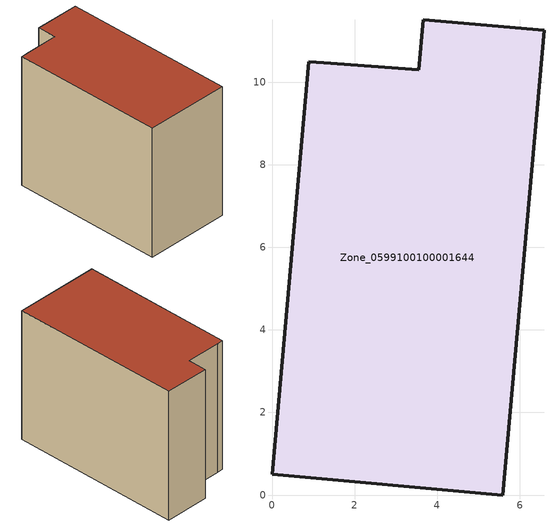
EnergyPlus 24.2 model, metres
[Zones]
Zone_0599100100001644
 floor ground (C_G): 5.59,0 0,0.5 0.89,10.49 1.26,10.47 3.56,10.3 3.66,11.5 6.59,11.25 z0
 wall outside (C_F): 0,0.5 5.59,0 6.59,11.25 3.66,11.5 3.56,10.3 1.26,10.47 0.89,10.49 0,0.5 z0:8.69
 roof outside (C_R): 3.56,10.3 1.26,10.47 0.89,10.49 0,0.5 5.59,0 6.59,11.25 3.66,11.5 z8.69
[BUILDING]
Pand.0599100100001644: North Axis=0; Terrain=City; Loads Convergence Tolerance Value=0.04; Temperature Convergence Tolerance Value=0.4; Solar Distribution=FullExterior; Maximum Number of Warmup Days=25; Minimum Number of Warmup Days=1
[Site:Location]
Rotterdam.The.Hague.AP_ZH_NLD Design_Conditions: Latitude=51.96; Longitude=4.45; Time Zone=1; Elevation=-4.5
[SITE:GROUNDTEMPERATURE:BUILDINGSURFACE]
18, 18, 18, 18, 18, 18, 18, 18, 18, 18, 18, 18
[MATERIAL] Thermal Absorptance=0.9; Solar Absorptance=0.7; Visible Absorptance=0.7
Name | Roughness | Thickness | Conductivity | Density | Specific Heat
G.TI.2006-2014 | MediumSmooth | 0.15 | 0.06 | 540 | 1210
F.TI.2006-2014 | Rough | 0.3 | 0.12 | 1920 | 840
R.TI.2006-2014 | MediumRough | 0.2 | 0.08 | 1500 | 1000
[CONSTRUCTION]
C_G: G.TI.2006-2014
C_F: F.TI.2006-2014
C_R: R.TI.2006-2014
[ZONE]
Zone_0599100100001644: Type=1; Multiplier=1; Ceiling Height=Autocalculate; Volume=Autocalculate; Floor Area=autocalculate; Part of Total Floor Area=Yes
[ZONEINFILTRATION:DESIGNFLOWRATE]
Infil_Zone_0599100100001644: Zone or ZoneList or Space or SpaceList=Zone_0599100100001644; Schedule=AlwaysOn; Design Flow Rate Calculation Method=Flow/Area; Flow Rate per Floor Area=0.0015; Constant Term Coefficient=1; Temperature Term Coefficient=0; Velocity Term Coefficient=0; Velocity Squared Term Coefficient=0
[HVACTEMPLATE:ZONE:IDEALLOADSAIRSYSTEM]
Zone_0599100100001644: Maximum Heating Supply Air Temperature=50; Minimum Cooling Supply Air Temperature=13; Maximum Heating Supply Air Humidity Ratio=0.0156; Minimum Cooling Supply Air Humidity Ratio=0.0077; Heating Limit=NoLimit; Cooling Limit=NoLimit; Dehumidification Control Type=ConstantSensibleHeatRatio; Cooling Sensible Heat Ratio=0.7; Dehumidification Setpoint=60; Humidification Control Type=None; Humidification Setpoint=30; Outdoor Air Method=None; Outdoor Air Flow Rate per Person=0.00944; Outdoor Air Flow Rate per Zone Floor Area=0; Outdoor Air Flow Rate per Zone=0; Demand Controlled Ventilation Type=None; Outdoor Air Economizer Type=NoEconomizer; Heat Recovery Type=None; Sensible Heat Recovery Effectiveness=0.7; Latent Heat Recovery Effectiveness=0.65
[ZONECONTROL:THERMOSTAT]
ThermostatControl_Zone_0599100100001644: Zone or ZoneList=Zone_0599100100001644; Control Type Schedule=DualSetpointControlType; Control 1=Thermostat_Zone_0599100100001644; Temperature Difference Between Cutout And Setpoint=0
[THERMOSTATSETPOINT:DUALSETPOINT]
Thermostat_Zone_0599100100001644: Heating Setpoint Temperature Schedule=HeatingSetpoint_Zone_0599100100001644; Cooling Setpoint Temperature Schedule=CoolingSetpoint_Zone_0599100100001644
[SCHEDULE:COMPACT]
HeatingSetpoint_Zone_0599100100001644: Through: 12/31, For: AllDays, Until: 24:00, 21
CoolingSetpoint_Zone_0599100100001644: Through: 12/31, For: AllDays, Until: 24:00, 24
DualSetpointControlType: Through: 12/31, For: AllDays, Until: 24:00, 4
AlwaysOn: Through: 12/31, For: AllDays, Until: 24:00, 1
